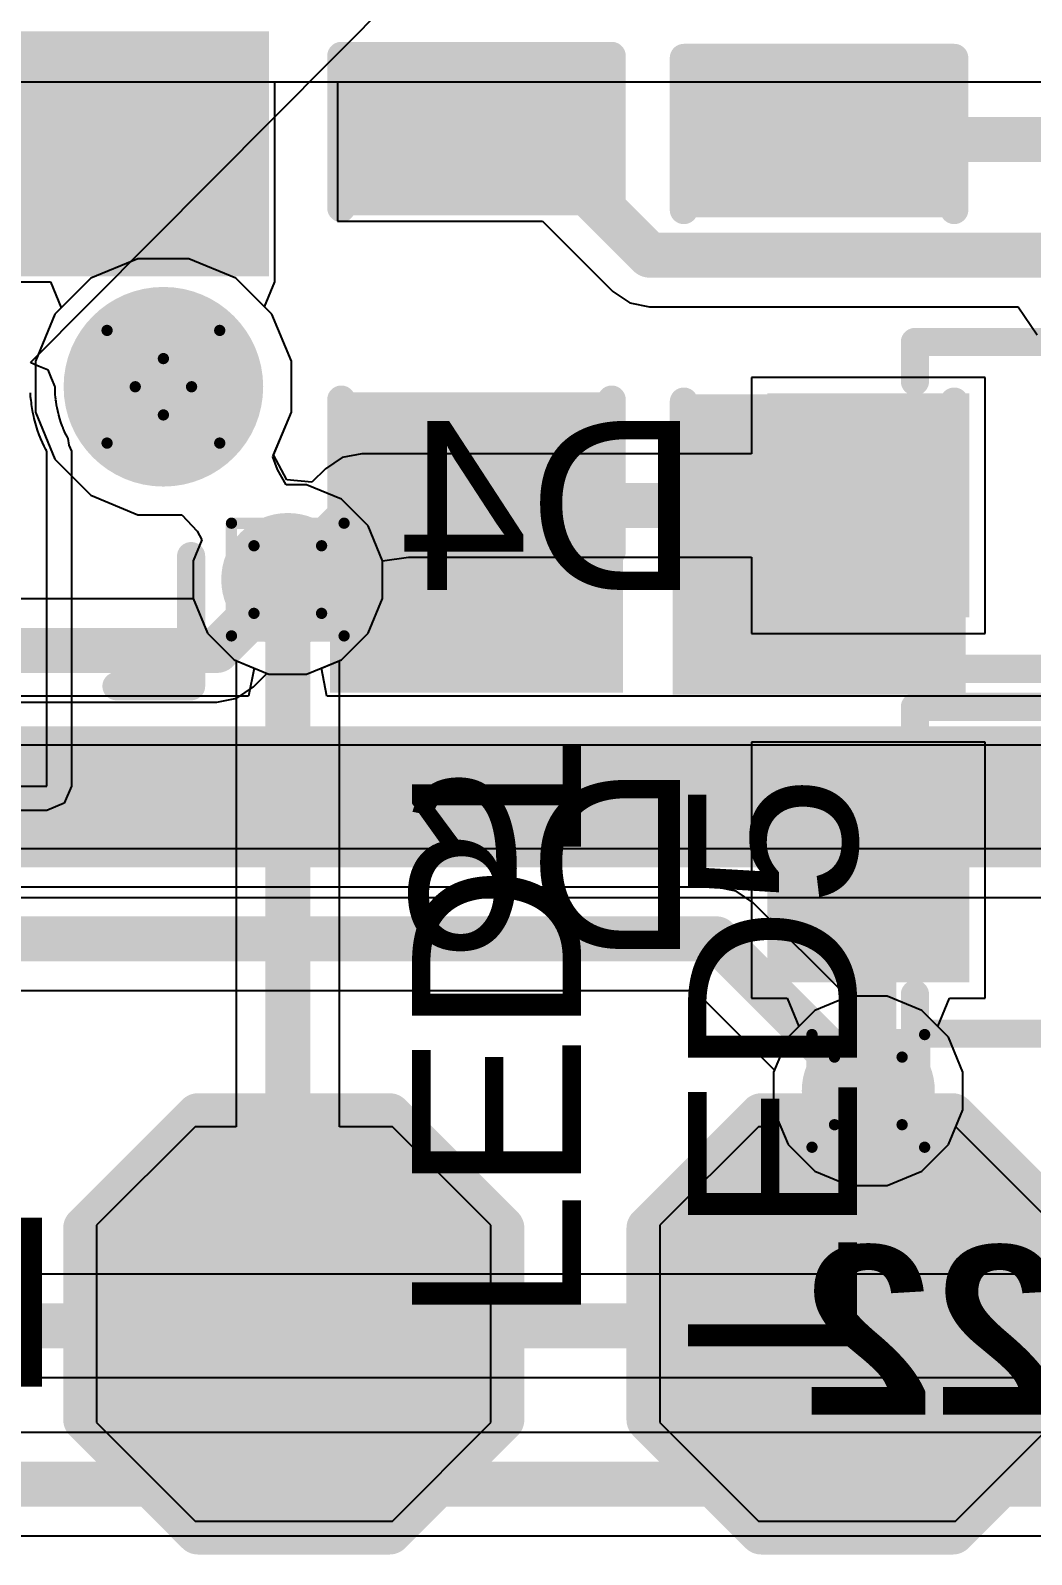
# Model space of a CAD drawing. Header units: inches. Extents: x -22 to 5433, y -13 to 5447.
# Drawn here: x 46.47 to 50.99, y 27.49 to 34.36 of the extents above; entities that cross this region are included whole.
import ezdxf

# ---------------------------------------------------------------- set-up
doc = ezdxf.new("R2010")
doc.units = ezdxf.units.IN
for name, color, linetype in [('Bottom Layer', 5, 'Continuous'), ('Bottom Overlay', 54, 'Continuous'), ('Bottom Paste', 16, 'Continuous'), ('Bottom Solder', 6, 'Continuous'), ('Drill Drawing', 1, 'Continuous'), ('Ground', 16, 'Continuous'), ('Pad Holes', 156, 'Continuous'), ('Power', 76, 'Continuous'), ('Top Layer', 1, 'Continuous'), ('Top Overlay', 2, 'Continuous'), ('Top Paste', 8, 'Continuous'), ('Top Solder', 216, 'Continuous'), ('Via Holes', 16, 'Continuous')]:
    doc.layers.add(name, color=color, linetype=linetype)
doc.styles.add('Arial', font='', dxfattribs={"height": 0.2})
doc.styles.add('Arial_Bold', font='', dxfattribs={"height": 0.2})
doc.styles.get('Arial').set_extended_font_data('Arial')
doc.styles.get('Arial_Bold').set_extended_font_data('Arial', bold=True)

msp = doc.modelspace()

# ---------------------------------------------------------------- hatches: boundary and pattern name
at = {"layer": 'Bottom Layer'}
for points in [[(46.1489, 34.2573), (47.4489, 34.2573), (47.4489, 33.3573), (46.1489, 33.3573)], [(49.8528, 32.6724), (50.6528, 32.6724), (50.6528, 31.7724), (49.8528, 31.7724)], [(49.8528, 31.0274), (50.6528, 31.0274), (50.6528, 30.1274), (49.8528, 30.1274)], [(48.0429, 29.2945), (47.2809, 29.2945), (46.8999, 28.9135), (46.8999, 28.1515), (47.2809, 27.7705), (48.0429, 27.7705), (48.4239, 28.1515), (48.4239, 28.9135)], [(49.44, 28.9135), (49.44, 28.1515), (49.821, 27.7705), (50.583, 27.7705), (50.964, 28.1515), (50.964, 28.9135), (50.583, 29.2945), (49.821, 29.2945)]]:
    msp.add_hatch(color=5, dxfattribs=at).paths.add_polyline_path(points)
h = msp.add_hatch(color=5, dxfattribs=at)
edge = h.paths.add_edge_path()
edge.add_arc((47.6348, 31.8881), 0.3, 0, 360)
h = msp.add_hatch(color=5, dxfattribs=at)
edge = h.paths.add_edge_path()
edge.add_arc((50.2528, 29.5828), 0.3, 0, 360)
at = {"layer": 'Bottom Paste'}
for points in [[(46.1489, 34.2573), (47.4489, 34.2573), (47.4489, 33.3573), (46.1489, 33.3573)], [(49.8528, 32.6724), (50.6528, 32.6724), (50.6528, 31.7724), (49.8528, 31.7724)], [(49.8528, 31.0274), (50.6528, 31.0274), (50.6528, 30.1274), (49.8528, 30.1274)], [(48.0429, 29.2945), (47.2809, 29.2945), (46.8999, 28.9135), (46.8999, 28.1515), (47.2809, 27.7705), (48.0429, 27.7705), (48.4239, 28.1515), (48.4239, 28.9135)], [(49.44, 28.9135), (49.44, 28.1515), (49.821, 27.7705), (50.583, 27.7705), (50.964, 28.1515), (50.964, 28.9135), (50.583, 29.2945), (49.821, 29.2945)]]:
    msp.add_hatch(color=16, dxfattribs=at).paths.add_polyline_path(points)
at = {"layer": 'Bottom Solder'}
for points in [[(46.0473, 34.3589), (47.5505, 34.3589), (47.5505, 33.2557), (46.0473, 33.2557)], [(49.7978, 32.7274), (50.7078, 32.7274), (50.7078, 31.7174), (49.7978, 31.7174)], [(49.7978, 31.0824), (50.7078, 31.0824), (50.7078, 30.0724), (49.7978, 30.0724)], [(48.0937, 29.3961), (47.2301, 29.3961), (46.7983, 28.9643), (46.7983, 28.1007), (47.2301, 27.6689), (48.0937, 27.6689), (48.5255, 28.1007), (48.5255, 28.9643)], [(49.3384, 28.9643), (49.3384, 28.1007), (49.7702, 27.6689), (50.6338, 27.6689), (51.0656, 28.1007), (51.0656, 28.9643), (50.6338, 29.3961), (49.7702, 29.3961)]]:
    msp.add_hatch(color=6, dxfattribs=at).paths.add_polyline_path(points)
h = msp.add_hatch(color=6, dxfattribs=at)
edge = h.paths.add_edge_path()
edge.add_arc((47.0739, 32.7573), 0.1016, 0, 360)
at = {"layer": 'Ground'}
h = msp.add_hatch(color=16, dxfattribs=at)
edge = h.paths.add_edge_path()
edge.add_arc((47.6348, 31.8881), 0.3, 0, 360)
h = msp.add_hatch(color=16, dxfattribs=at)
edge = h.paths.add_edge_path()
edge.add_arc((50.2528, 29.5828), 0.3, 0, 360)
at = {"layer": 'Pad Holes'}
h = msp.add_hatch(color=7, dxfattribs=at)
edge = h.paths.add_edge_path()
edge.add_arc((47.0739, 32.7573), 0.45, 0, 360)
at = {"layer": 'Power'}
h = msp.add_hatch(color=76, dxfattribs=at)
edge = h.paths.add_edge_path()
edge.add_arc((47.6348, 31.8881), 0.3, 0, 360)
h = msp.add_hatch(color=76, dxfattribs=at)
edge = h.paths.add_edge_path()
edge.add_arc((50.2528, 29.5828), 0.3, 0, 360)
at = {"layer": 'Top Layer'}
for points in [[(48.9858, 34.1311), (48.9858, 33.6311), (47.9858, 33.6311), (47.9858, 34.1311)], [(50.5306, 34.1222), (50.5306, 33.6222), (49.5306, 33.6222), (49.5306, 34.1222)], [(48.9858, 32.6311), (48.9858, 32.1311), (47.9858, 32.1311), (47.9858, 32.6311)], [(50.5306, 32.6222), (50.5306, 32.1222), (49.5306, 32.1222), (49.5306, 32.6222)]]:
    msp.add_hatch(color=1, dxfattribs=at).paths.add_polyline_path(points)
h = msp.add_hatch(color=1, dxfattribs=at)
edge = h.paths.add_edge_path()
edge.add_arc((47.6348, 31.8881), 0.3, 0, 360)
h = msp.add_hatch(color=1, dxfattribs=at)
edge = h.paths.add_edge_path()
edge.add_arc((50.2528, 29.5828), 0.3, 0, 360)
at = {"layer": 'Top Overlay'}
for points in [[(47.8256, 32.0135), (47.8256, 31.3785), (49.1464, 31.3785), (49.1464, 32.0135)], [(49.3703, 32.0047), (49.3703, 31.3697), (50.6911, 31.3697), (50.6911, 32.0047)]]:
    msp.add_hatch(color=2, dxfattribs=at).paths.add_polyline_path(points)
at = {"layer": 'Top Paste'}
for points in [[(48.9858, 34.1311), (48.9858, 33.6311), (47.9858, 33.6311), (47.9858, 34.1311)], [(50.5306, 34.1222), (50.5306, 33.6222), (49.5306, 33.6222), (49.5306, 34.1222)], [(48.9858, 32.6311), (48.9858, 32.1311), (47.9858, 32.1311), (47.9858, 32.6311)], [(50.5306, 32.6222), (50.5306, 32.1222), (49.5306, 32.1222), (49.5306, 32.6222)]]:
    msp.add_hatch(color=8, dxfattribs=at).paths.add_polyline_path(points)
at = {"layer": 'Top Solder'}
for points in [[(49.0874, 34.2327), (49.0874, 33.5295), (47.8842, 33.5295), (47.8842, 34.2327)], [(50.6322, 34.2238), (50.6322, 33.5206), (49.429, 33.5206), (49.429, 34.2238)], [(49.0874, 32.7327), (49.0874, 32.0295), (47.8842, 32.0295), (47.8842, 32.7327)], [(50.6322, 32.7238), (50.6322, 32.0206), (49.429, 32.0206), (49.429, 32.7238)]]:
    msp.add_hatch(color=216, dxfattribs=at).paths.add_polyline_path(points)
h = msp.add_hatch(color=216, dxfattribs=at)
edge = h.paths.add_edge_path()
edge.add_arc((47.0739, 32.7573), 0.1016, 0, 360)
at = {"layer": 'Via Holes'}
h = msp.add_hatch(color=7, dxfattribs=at)
edge = h.paths.add_edge_path()
edge.add_arc((47.6348, 31.8881), 0.15, 0, 360)
h = msp.add_hatch(color=7, dxfattribs=at)
edge = h.paths.add_edge_path()
edge.add_arc((50.2528, 29.5828), 0.15, 0, 360)

# ---------------------------------------------------------------- linework, layer by layer
at = {"layer": 'Bottom Layer'}
for p, q in [((47.5759, 33.2303), (47.5759, 34.1324)), ((47.5759, 34.1324), (66.9544, 34.1324)), ((46.0863, 33.2303), (46.5649, 33.2303)), ((46.5649, 33.2303), (46.6135, 33.113)), ((47.5293, 33.1179), (47.5759, 33.2303)), ((47.5759, 33.2303), (47.5759, 33.2303)), ((47.563, 33.0842), (47.5293, 33.1179)), ((46.5847, 33.0842), (46.4969, 32.8721)), ((46.6135, 33.113), (46.5847, 33.0842)), ((47.6509, 32.8721), (47.563, 33.0842)), ((46.4969, 32.8721), (46.4969, 32.6426)), ((47.6509, 32.6426), (47.6509, 32.8721)), ((50.7798, 32.7994), (49.7258, 32.7994)), ((49.7258, 32.7994), (49.7258, 32.4555)), ((50.7798, 31.6454), (50.7798, 32.7994)), ((46.4753, 32.7126), (46.4741, 32.7304)), ((46.4774, 32.6947), (46.4753, 32.7126)), ((46.4788, 32.6859), (46.4774, 32.6947)), ((46.4796, 32.6769), (46.4788, 32.6859)), ((46.4788, 32.6859), (46.4788, 32.6859)), ((46.4819, 32.6589), (46.4796, 32.6769)), ((46.4851, 32.6411), (46.4819, 32.6589)), ((46.4892, 32.6235), (46.4851, 32.6411)), ((46.4969, 32.6426), (46.5847, 32.4305)), ((47.571, 32.4499), (47.6509, 32.6426)), ((46.4915, 32.6147), (46.4892, 32.6235)), ((46.4939, 32.6039), (46.4915, 32.6147)), ((46.4996, 32.5824), (46.4939, 32.6039)), ((46.5063, 32.5612), (46.4996, 32.5824)), ((46.514, 32.5403), (46.5063, 32.5612)), ((46.5182, 32.53), (46.514, 32.5403)), ((46.5213, 32.5218), (46.5182, 32.53)), ((46.5282, 32.5056), (46.5213, 32.5218)), ((46.5359, 32.4898), (46.5282, 32.5056)), ((46.5443, 32.4744), (46.5359, 32.4898)), ((46.5489, 32.4669), (46.5443, 32.4744)), ((46.5489, 32.4573), (46.5489, 32.4669)), ((46.5489, 30.9573), (46.5489, 32.4573)), ((46.5847, 32.4305), (46.747, 32.2682)), ((47.63, 32.3384), (47.571, 32.4499)), ((47.8799, 32.4378), (47.8043, 32.3872)), ((47.9691, 32.4555), (47.8799, 32.4378)), ((49.7258, 32.4555), (47.9691, 32.4555)), ((47.8043, 32.3872), (47.744, 32.3269)), ((47.744, 32.3269), (47.63, 32.3384)), ((46.747, 32.2682), (46.9591, 32.1803)), ((46.9591, 32.1803), (47.1572, 32.1803)), ((47.1572, 32.1803), (47.2262, 32.1068)), ((47.2262, 32.1068), (47.2466, 32.0669)), ((47.2466, 32.0669), (47.2078, 31.973)), ((47.2078, 31.973), (47.2078, 31.8032)), ((48.0618, 31.973), (48.1791, 31.9893)), ((48.0618, 31.8032), (48.0618, 31.973)), ((48.1791, 31.9893), (49.7258, 31.9893)), ((49.7258, 31.9893), (49.7258, 31.6454)), ((47.2078, 31.8032), (47.2728, 31.6462)), ((47.9967, 31.6462), (48.0618, 31.8032)), ((47.2728, 31.6462), (47.3929, 31.5261)), ((47.8766, 31.5261), (47.9967, 31.6462)), ((49.7258, 31.6454), (50.7798, 31.6454)), ((47.3929, 31.5261), (47.4017, 31.5225)), ((47.4017, 31.5225), (47.4017, 29.4215)), ((47.8678, 31.5225), (47.8766, 31.5261)), ((47.8678, 29.4215), (47.8678, 31.5225)), ((50.7798, 31.1544), (49.7258, 31.1544)), ((49.7258, 31.1544), (49.7258, 30.0004)), ((50.7798, 30.0004), (50.7798, 31.1544)), ((45.7989, 30.9573), (46.5489, 30.9573)), ((49.7258, 30.0004), (49.8869, 30.0004)), ((49.8869, 30.0004), (49.9395, 29.8734)), ((50.5662, 29.8734), (50.6188, 30.0004)), ((50.6188, 30.0004), (50.7798, 30.0004)), ((49.8908, 29.8247), (49.8258, 29.6678)), ((49.9395, 29.8734), (49.8908, 29.8247)), ((50.6148, 29.8247), (50.5662, 29.8734)), ((50.6798, 29.6678), (50.6148, 29.8247)), ((49.8258, 29.6678), (49.8258, 29.4979)), ((50.6798, 29.4979), (50.6798, 29.6678)), ((49.8258, 29.4979), (49.7748, 29.4215)), ((50.6477, 29.4203), (50.6798, 29.4979)), ((47.2174, 29.4215), (46.7729, 28.977)), ((47.4017, 29.4215), (47.2174, 29.4215)), ((48.1064, 29.4215), (47.8678, 29.4215)), ((48.5509, 28.977), (48.1064, 29.4215)), ((49.7575, 29.4215), (49.313, 28.977)), ((49.7748, 29.4215), (49.7575, 29.4215)), ((51.091, 28.977), (50.6477, 29.4203)), ((46.7729, 28.977), (46.7729, 28.088)), ((48.5509, 28.088), (48.5509, 28.977)), ((49.313, 28.977), (49.313, 28.088)), ((46.7729, 28.088), (47.2174, 27.6435)), ((48.1064, 27.6435), (48.5509, 28.088)), ((49.313, 28.088), (49.7575, 27.6435)), ((50.6465, 27.6435), (51.091, 28.088)), ((47.2174, 27.6435), (48.1064, 27.6435)), ((49.7575, 27.6435), (50.6465, 27.6435))]:
    msp.add_line(p, q, dxfattribs=at)
for points in [[(47.6348, 31.8881, 0.2032, 0.2032, 0), (47.9691, 32.2224, 0.2032, 0.2032, 0)], [(47.9691, 32.2224, 0.2032, 0.2032, 0), (50.2528, 32.2224, 0.2032, 0.2032, 0)], [(47.6348, 28.5596, 0.2032, 0.2032, 0), (47.6348, 31.8881, 0.2032, 0.2032, 0)], [(50.2528, 29.5828, 0.254, 0.254, 0), (50.2528, 30.5774, 0.254, 0.254, 0)], [(50.2528, 28.5325, 0.254, 0.254, 0), (50.2528, 29.5828, 0.254, 0.254, 0)], [(47.6348, 28.5596, 0.2032, 0.2032, 0), (47.6619, 28.5325, 0.2032, 0.2032, 0)]]:
    msp.add_lwpolyline(points, format="xyseb", dxfattribs=at)
for points in [[(47.9183, 32.2224, 0.1016, 0.1016, 1), (48.0199, 32.2224, 0.1016, 0.1016, 1)], [(47.9183, 32.2224, 0.1016, 0.1016, 1), (48.0199, 32.2224, 0.1016, 0.1016, 1)], [(50.202, 32.2224, 0.1016, 0.1016, 1), (50.3036, 32.2224, 0.1016, 0.1016, 1)], [(47.584, 31.8881, 0.1016, 0.1016, 1), (47.6856, 31.8881, 0.1016, 0.1016, 1)], [(47.584, 31.8881, 0.1016, 0.1016, 1), (47.6856, 31.8881, 0.1016, 0.1016, 1)], [(50.1893, 30.5774, 0.127, 0.127, 1), (50.3163, 30.5774, 0.127, 0.127, 1)], [(50.1893, 29.5828, 0.127, 0.127, 1), (50.3163, 29.5828, 0.127, 0.127, 1)], [(50.1893, 29.5828, 0.127, 0.127, 1), (50.3163, 29.5828, 0.127, 0.127, 1)], [(47.584, 28.5596, 0.1016, 0.1016, 1), (47.6856, 28.5596, 0.1016, 0.1016, 1)], [(47.584, 28.5596, 0.1016, 0.1016, 1), (47.6856, 28.5596, 0.1016, 0.1016, 1)], [(50.1893, 28.5325, 0.127, 0.127, 1), (50.3163, 28.5325, 0.127, 0.127, 1)], [(47.6111, 28.5325, 0.1016, 0.1016, 1), (47.7127, 28.5325, 0.1016, 0.1016, 1)]]:
    msp.add_lwpolyline(points, format="xyseb", close=True, dxfattribs=at)
at = {"layer": 'Bottom Overlay'}
for points in [[(50.463, 32.959, 0.127, 0.127, 0), (52.3172, 32.959, 0.127, 0.127, 0)], [(50.463, 32.7812, 0.127, 0.127, 0), (50.463, 32.959, 0.127, 0.127, 0)], [(47.1989, 31.4073, 0.127, 0.127, 0), (47.1989, 31.9938, 0.127, 0.127, 0)], [(50.463, 31.4858, 0.127, 0.127, 0), (50.463, 31.6636, 0.127, 0.127, 0)], [(50.463, 31.4858, 0.127, 0.127, 0), (52.3172, 31.4858, 0.127, 0.127, 0)], [(46.8624, 31.4073, 0.127, 0.127, 0), (47.1989, 31.4073, 0.127, 0.127, 0)], [(50.463, 31.314, 0.127, 0.127, 0), (52.3172, 31.314, 0.127, 0.127, 0)], [(50.463, 31.1362, 0.127, 0.127, 0), (50.463, 31.314, 0.127, 0.127, 0)], [(50.463, 29.8408, 0.127, 0.127, 0), (50.463, 30.0186, 0.127, 0.127, 0)], [(50.463, 29.8408, 0.127, 0.127, 0), (52.3172, 29.8408, 0.127, 0.127, 0)], [(46.7221, 28.9643, 0.2, 0.2, 0), (47.2301, 29.4723, 0.2, 0.2, 0)], [(47.2301, 29.4723, 0.2, 0.2, 0), (48.0937, 29.4723, 0.2, 0.2, 0)], [(48.0937, 29.4723, 0.2, 0.2, 0), (48.6017, 28.9643, 0.2, 0.2, 0)], [(49.2622, 28.9643, 0.2, 0.2, 0), (49.7702, 29.4723, 0.2, 0.2, 0)], [(49.7702, 29.4723, 0.2, 0.2, 0), (50.6338, 29.4723, 0.2, 0.2, 0)], [(50.6338, 29.4723, 0.2, 0.2, 0), (51.1418, 28.9643, 0.2, 0.2, 0)], [(46.7221, 28.1007, 0.2, 0.2, 0), (46.7221, 28.9643, 0.2, 0.2, 0)], [(48.6017, 28.1007, 0.2, 0.2, 0), (48.6017, 28.9643, 0.2, 0.2, 0)], [(49.2622, 28.1007, 0.2, 0.2, 0), (49.2622, 28.9643, 0.2, 0.2, 0)], [(46.7221, 28.1007, 0.2, 0.2, 0), (47.2301, 27.5927, 0.2, 0.2, 0)], [(48.0937, 27.5927, 0.2, 0.2, 0), (48.6017, 28.1007, 0.2, 0.2, 0)], [(49.2622, 28.1007, 0.2, 0.2, 0), (49.7702, 27.5927, 0.2, 0.2, 0)], [(50.6338, 27.5927, 0.2, 0.2, 0), (51.1418, 28.1007, 0.2, 0.2, 0)], [(47.2301, 27.5927, 0.2, 0.2, 0), (48.0937, 27.5927, 0.2, 0.2, 0)], [(49.7702, 27.5927, 0.2, 0.2, 0), (50.6338, 27.5927, 0.2, 0.2, 0)]]:
    msp.add_lwpolyline(points, format="xyseb", dxfattribs=at)
for points in [[(50.4313, 32.959, 0.0635, 0.0635, 1), (50.4948, 32.959, 0.0635, 0.0635, 1)], [(50.4313, 32.959, 0.0635, 0.0635, 1), (50.4948, 32.959, 0.0635, 0.0635, 1)], [(50.4313, 32.7812, 0.0635, 0.0635, 1), (50.4948, 32.7812, 0.0635, 0.0635, 1)], [(47.1671, 31.9938, 0.0635, 0.0635, 1), (47.2306, 31.9938, 0.0635, 0.0635, 1)], [(50.4313, 31.6636, 0.0635, 0.0635, 1), (50.4948, 31.6636, 0.0635, 0.0635, 1)], [(50.4313, 31.4858, 0.0635, 0.0635, 1), (50.4948, 31.4858, 0.0635, 0.0635, 1)], [(50.4313, 31.4858, 0.0635, 0.0635, 1), (50.4948, 31.4858, 0.0635, 0.0635, 1)], [(46.8306, 31.4073, 0.0635, 0.0635, 1), (46.8941, 31.4073, 0.0635, 0.0635, 1)], [(47.1671, 31.4073, 0.0635, 0.0635, 1), (47.2306, 31.4073, 0.0635, 0.0635, 1)], [(47.1671, 31.4073, 0.0635, 0.0635, 1), (47.2306, 31.4073, 0.0635, 0.0635, 1)], [(50.4313, 31.314, 0.0635, 0.0635, 1), (50.4948, 31.314, 0.0635, 0.0635, 1)], [(50.4313, 31.314, 0.0635, 0.0635, 1), (50.4948, 31.314, 0.0635, 0.0635, 1)], [(50.4313, 31.1362, 0.0635, 0.0635, 1), (50.4948, 31.1362, 0.0635, 0.0635, 1)], [(50.4313, 30.0186, 0.0635, 0.0635, 1), (50.4948, 30.0186, 0.0635, 0.0635, 1)], [(50.4313, 29.8408, 0.0635, 0.0635, 1), (50.4948, 29.8408, 0.0635, 0.0635, 1)], [(50.4313, 29.8408, 0.0635, 0.0635, 1), (50.4948, 29.8408, 0.0635, 0.0635, 1)], [(47.1801, 29.4723, 0.1, 0.1, 1), (47.2801, 29.4723, 0.1, 0.1, 1)], [(47.1801, 29.4723, 0.1, 0.1, 1), (47.2801, 29.4723, 0.1, 0.1, 1)], [(48.0437, 29.4723, 0.1, 0.1, 1), (48.1437, 29.4723, 0.1, 0.1, 1)], [(48.0437, 29.4723, 0.1, 0.1, 1), (48.1437, 29.4723, 0.1, 0.1, 1)], [(49.7202, 29.4723, 0.1, 0.1, 1), (49.8202, 29.4723, 0.1, 0.1, 1)], [(49.7202, 29.4723, 0.1, 0.1, 1), (49.8202, 29.4723, 0.1, 0.1, 1)], [(50.5838, 29.4723, 0.1, 0.1, 1), (50.6838, 29.4723, 0.1, 0.1, 1)], [(50.5838, 29.4723, 0.1, 0.1, 1), (50.6838, 29.4723, 0.1, 0.1, 1)], [(46.6721, 28.9643, 0.1, 0.1, 1), (46.7721, 28.9643, 0.1, 0.1, 1)], [(46.6721, 28.9643, 0.1, 0.1, 1), (46.7721, 28.9643, 0.1, 0.1, 1)], [(48.5517, 28.9643, 0.1, 0.1, 1), (48.6517, 28.9643, 0.1, 0.1, 1)], [(48.5517, 28.9643, 0.1, 0.1, 1), (48.6517, 28.9643, 0.1, 0.1, 1)], [(49.2122, 28.9643, 0.1, 0.1, 1), (49.3122, 28.9643, 0.1, 0.1, 1)], [(49.2122, 28.9643, 0.1, 0.1, 1), (49.3122, 28.9643, 0.1, 0.1, 1)], [(46.6721, 28.1007, 0.1, 0.1, 1), (46.7721, 28.1007, 0.1, 0.1, 1)], [(46.6721, 28.1007, 0.1, 0.1, 1), (46.7721, 28.1007, 0.1, 0.1, 1)], [(48.5517, 28.1007, 0.1, 0.1, 1), (48.6517, 28.1007, 0.1, 0.1, 1)], [(48.5517, 28.1007, 0.1, 0.1, 1), (48.6517, 28.1007, 0.1, 0.1, 1)], [(49.2122, 28.1007, 0.1, 0.1, 1), (49.3122, 28.1007, 0.1, 0.1, 1)], [(49.2122, 28.1007, 0.1, 0.1, 1), (49.3122, 28.1007, 0.1, 0.1, 1)], [(47.1801, 27.5927, 0.1, 0.1, 1), (47.2801, 27.5927, 0.1, 0.1, 1)], [(47.1801, 27.5927, 0.1, 0.1, 1), (47.2801, 27.5927, 0.1, 0.1, 1)], [(48.0437, 27.5927, 0.1, 0.1, 1), (48.1437, 27.5927, 0.1, 0.1, 1)], [(48.0437, 27.5927, 0.1, 0.1, 1), (48.1437, 27.5927, 0.1, 0.1, 1)], [(49.7202, 27.5927, 0.1, 0.1, 1), (49.8202, 27.5927, 0.1, 0.1, 1)], [(49.7202, 27.5927, 0.1, 0.1, 1), (49.8202, 27.5927, 0.1, 0.1, 1)], [(50.5838, 27.5927, 0.1, 0.1, 1), (50.6838, 27.5927, 0.1, 0.1, 1)], [(50.5838, 27.5927, 0.1, 0.1, 1), (50.6838, 27.5927, 0.1, 0.1, 1)]]:
    msp.add_lwpolyline(points, format="xyseb", close=True, dxfattribs=at)
at = {"layer": 'Bottom Solder'}
for p, q in [((46.4748, 32.8669), (5432.8521, 5447.4931)), ((46.4739, 32.8673), (46.4748, 32.8669)), ((46.4748, 32.8669), (46.4758, 32.8673)), ((46.4758, 32.8673), (46.5137, 32.8508)), ((46.5137, 32.8508), (46.5516, 32.8351)), ((46.5516, 32.8351), (46.552, 32.8341)), ((46.552, 32.8341), (46.553, 32.8337)), ((46.553, 32.8337), (46.5681, 32.7953)), ((46.5681, 32.7953), (46.5838, 32.7573)), ((46.5838, 32.7573), (46.5834, 32.7564)), ((46.5834, 32.7564), (46.5838, 32.7554)), ((46.5838, 32.7554), (46.5837, 32.7485)), ((46.5837, 32.7485), (46.584, 32.7353)), ((46.584, 32.7353), (46.5848, 32.7228)), ((46.5848, 32.7228), (46.5864, 32.7097)), ((46.5864, 32.7097), (46.5874, 32.7029)), ((46.5874, 32.7029), (46.5865, 32.6992)), ((46.5865, 32.6992), (46.5883, 32.6958)), ((46.5883, 32.6958), (46.5889, 32.6888)), ((46.5889, 32.6888), (46.5906, 32.6756)), ((46.5906, 32.6756), (46.5929, 32.6632)), ((46.5929, 32.6632), (46.5959, 32.6502)), ((46.5959, 32.6502), (46.5977, 32.6434)), ((46.5977, 32.6434), (46.5974, 32.6408)), ((46.5974, 32.6408), (46.5989, 32.6386)), ((46.5989, 32.6386), (46.6009, 32.6297)), ((46.6009, 32.6297), (46.6053, 32.6128)), ((46.6053, 32.6128), (46.6103, 32.5969)), ((46.6103, 32.5969), (46.6164, 32.5804)), ((46.6164, 32.5804), (46.6199, 32.5721)), ((46.6199, 32.5721), (46.6199, 32.5702)), ((46.6199, 32.5702), (46.6211, 32.5688)), ((46.6211, 32.5688), (46.6235, 32.5627)), ((46.6235, 32.5627), (46.6284, 32.5511)), ((46.6284, 32.5511), (46.6336, 32.5403)), ((46.6336, 32.5403), (46.6396, 32.5294)), ((46.6396, 32.5294), (46.6431, 32.5236)), ((46.6431, 32.5236), (46.6475, 32.4942)), ((46.6475, 32.4942), (46.6589, 32.4668)), ((46.6589, 32.4668), (46.6588, 32.4572)), ((46.6588, 32.4572), (46.6588, 30.9573)), ((46.6588, 30.9573), (46.6266, 30.8796)), ((46.6266, 30.8796), (46.5489, 30.8474)), ((46.5489, 30.8474), (45.7989, 30.8474))]:
    msp.add_line(p, q, dxfattribs=at)
at = {"layer": 'Drill Drawing'}
for points in [[(46.8199, 33.0113, 0.0508, 0.0508, 0), (47.0739, 32.8843, 0.0508, 0.0508, 0)], [(46.8199, 33.0113, 0.0508, 0.0508, 0), (46.9469, 32.7573, 0.0508, 0.0508, 0)], [(47.0739, 32.8843, 0.0508, 0.0508, 0), (47.3279, 33.0113, 0.0508, 0.0508, 0)], [(47.2009, 32.7573, 0.0508, 0.0508, 0), (47.3279, 33.0113, 0.0508, 0.0508, 0)], [(46.8199, 32.5033, 0.0508, 0.0508, 0), (46.9469, 32.7573, 0.0508, 0.0508, 0)], [(47.2009, 32.7573, 0.0508, 0.0508, 0), (47.3279, 32.5033, 0.0508, 0.0508, 0)], [(46.8199, 32.5033, 0.0508, 0.0508, 0), (47.0739, 32.6303, 0.0508, 0.0508, 0)], [(47.0739, 32.6303, 0.0508, 0.0508, 0), (47.3279, 32.5033, 0.0508, 0.0508, 0)], [(47.3808, 32.1421, 0.0508, 0.0508, 0), (47.8888, 32.1421, 0.0508, 0.0508, 0)], [(47.3808, 31.6341, 0.0508, 0.0508, 0), (47.3808, 32.1421, 0.0508, 0.0508, 0)], [(47.8888, 31.6341, 0.0508, 0.0508, 0), (47.8888, 32.1421, 0.0508, 0.0508, 0)], [(47.4824, 32.0405, 0.0508, 0.0508, 0), (47.7872, 32.0405, 0.0508, 0.0508, 0)], [(47.4824, 31.7357, 0.0508, 0.0508, 0), (47.4824, 32.0405, 0.0508, 0.0508, 0)], [(47.7872, 31.7357, 0.0508, 0.0508, 0), (47.7872, 32.0405, 0.0508, 0.0508, 0)], [(47.4824, 31.7357, 0.0508, 0.0508, 0), (47.7872, 31.7357, 0.0508, 0.0508, 0)], [(47.3808, 31.6341, 0.0508, 0.0508, 0), (47.8888, 31.6341, 0.0508, 0.0508, 0)], [(49.9988, 29.8368, 0.0508, 0.0508, 0), (50.5068, 29.8368, 0.0508, 0.0508, 0)], [(49.9988, 29.3288, 0.0508, 0.0508, 0), (49.9988, 29.8368, 0.0508, 0.0508, 0)], [(50.5068, 29.3288, 0.0508, 0.0508, 0), (50.5068, 29.8368, 0.0508, 0.0508, 0)], [(50.1004, 29.7352, 0.0508, 0.0508, 0), (50.4052, 29.7352, 0.0508, 0.0508, 0)], [(50.1004, 29.4304, 0.0508, 0.0508, 0), (50.1004, 29.7352, 0.0508, 0.0508, 0)], [(50.4052, 29.4304, 0.0508, 0.0508, 0), (50.4052, 29.7352, 0.0508, 0.0508, 0)], [(50.1004, 29.4304, 0.0508, 0.0508, 0), (50.4052, 29.4304, 0.0508, 0.0508, 0)], [(49.9988, 29.3288, 0.0508, 0.0508, 0), (50.5068, 29.3288, 0.0508, 0.0508, 0)]]:
    msp.add_lwpolyline(points, format="xyseb", dxfattribs=at)
for points in [[(46.8072, 33.0113, 0.0254, 0.0254, 1), (46.8326, 33.0113, 0.0254, 0.0254, 1)], [(46.8072, 33.0113, 0.0254, 0.0254, 1), (46.8326, 33.0113, 0.0254, 0.0254, 1)], [(47.3152, 33.0113, 0.0254, 0.0254, 1), (47.3406, 33.0113, 0.0254, 0.0254, 1)], [(47.3152, 33.0113, 0.0254, 0.0254, 1), (47.3406, 33.0113, 0.0254, 0.0254, 1)], [(47.0612, 32.8843, 0.0254, 0.0254, 1), (47.0866, 32.8843, 0.0254, 0.0254, 1)], [(47.0612, 32.8843, 0.0254, 0.0254, 1), (47.0866, 32.8843, 0.0254, 0.0254, 1)], [(46.9342, 32.7573, 0.0254, 0.0254, 1), (46.9596, 32.7573, 0.0254, 0.0254, 1)], [(46.9342, 32.7573, 0.0254, 0.0254, 1), (46.9596, 32.7573, 0.0254, 0.0254, 1)], [(47.1882, 32.7573, 0.0254, 0.0254, 1), (47.2136, 32.7573, 0.0254, 0.0254, 1)], [(47.1882, 32.7573, 0.0254, 0.0254, 1), (47.2136, 32.7573, 0.0254, 0.0254, 1)], [(47.0612, 32.6303, 0.0254, 0.0254, 1), (47.0866, 32.6303, 0.0254, 0.0254, 1)], [(47.0612, 32.6303, 0.0254, 0.0254, 1), (47.0866, 32.6303, 0.0254, 0.0254, 1)], [(46.8072, 32.5033, 0.0254, 0.0254, 1), (46.8326, 32.5033, 0.0254, 0.0254, 1)], [(46.8072, 32.5033, 0.0254, 0.0254, 1), (46.8326, 32.5033, 0.0254, 0.0254, 1)], [(47.3152, 32.5033, 0.0254, 0.0254, 1), (47.3406, 32.5033, 0.0254, 0.0254, 1)], [(47.3152, 32.5033, 0.0254, 0.0254, 1), (47.3406, 32.5033, 0.0254, 0.0254, 1)], [(47.3681, 32.1421, 0.0254, 0.0254, 1), (47.3935, 32.1421, 0.0254, 0.0254, 1)], [(47.3681, 32.1421, 0.0254, 0.0254, 1), (47.3935, 32.1421, 0.0254, 0.0254, 1)], [(47.8761, 32.1421, 0.0254, 0.0254, 1), (47.9015, 32.1421, 0.0254, 0.0254, 1)], [(47.8761, 32.1421, 0.0254, 0.0254, 1), (47.9015, 32.1421, 0.0254, 0.0254, 1)], [(47.4697, 32.0405, 0.0254, 0.0254, 1), (47.4951, 32.0405, 0.0254, 0.0254, 1)], [(47.4697, 32.0405, 0.0254, 0.0254, 1), (47.4951, 32.0405, 0.0254, 0.0254, 1)], [(47.7745, 32.0405, 0.0254, 0.0254, 1), (47.7999, 32.0405, 0.0254, 0.0254, 1)], [(47.7745, 32.0405, 0.0254, 0.0254, 1), (47.7999, 32.0405, 0.0254, 0.0254, 1)], [(47.4697, 31.7357, 0.0254, 0.0254, 1), (47.4951, 31.7357, 0.0254, 0.0254, 1)], [(47.4697, 31.7357, 0.0254, 0.0254, 1), (47.4951, 31.7357, 0.0254, 0.0254, 1)], [(47.7745, 31.7357, 0.0254, 0.0254, 1), (47.7999, 31.7357, 0.0254, 0.0254, 1)], [(47.7745, 31.7357, 0.0254, 0.0254, 1), (47.7999, 31.7357, 0.0254, 0.0254, 1)], [(47.3681, 31.6341, 0.0254, 0.0254, 1), (47.3935, 31.6341, 0.0254, 0.0254, 1)], [(47.3681, 31.6341, 0.0254, 0.0254, 1), (47.3935, 31.6341, 0.0254, 0.0254, 1)], [(47.8761, 31.6341, 0.0254, 0.0254, 1), (47.9015, 31.6341, 0.0254, 0.0254, 1)], [(47.8761, 31.6341, 0.0254, 0.0254, 1), (47.9015, 31.6341, 0.0254, 0.0254, 1)], [(49.9861, 29.8368, 0.0254, 0.0254, 1), (50.0115, 29.8368, 0.0254, 0.0254, 1)], [(49.9861, 29.8368, 0.0254, 0.0254, 1), (50.0115, 29.8368, 0.0254, 0.0254, 1)], [(50.4941, 29.8368, 0.0254, 0.0254, 1), (50.5195, 29.8368, 0.0254, 0.0254, 1)], [(50.4941, 29.8368, 0.0254, 0.0254, 1), (50.5195, 29.8368, 0.0254, 0.0254, 1)], [(50.0877, 29.7352, 0.0254, 0.0254, 1), (50.1131, 29.7352, 0.0254, 0.0254, 1)], [(50.0877, 29.7352, 0.0254, 0.0254, 1), (50.1131, 29.7352, 0.0254, 0.0254, 1)], [(50.3925, 29.7352, 0.0254, 0.0254, 1), (50.4179, 29.7352, 0.0254, 0.0254, 1)], [(50.3925, 29.7352, 0.0254, 0.0254, 1), (50.4179, 29.7352, 0.0254, 0.0254, 1)], [(50.0877, 29.4304, 0.0254, 0.0254, 1), (50.1131, 29.4304, 0.0254, 0.0254, 1)], [(50.0877, 29.4304, 0.0254, 0.0254, 1), (50.1131, 29.4304, 0.0254, 0.0254, 1)], [(50.3925, 29.4304, 0.0254, 0.0254, 1), (50.4179, 29.4304, 0.0254, 0.0254, 1)], [(50.3925, 29.4304, 0.0254, 0.0254, 1), (50.4179, 29.4304, 0.0254, 0.0254, 1)], [(49.9861, 29.3288, 0.0254, 0.0254, 1), (50.0115, 29.3288, 0.0254, 0.0254, 1)], [(49.9861, 29.3288, 0.0254, 0.0254, 1), (50.0115, 29.3288, 0.0254, 0.0254, 1)], [(50.4941, 29.3288, 0.0254, 0.0254, 1), (50.5195, 29.3288, 0.0254, 0.0254, 1)], [(50.4941, 29.3288, 0.0254, 0.0254, 1), (50.5195, 29.3288, 0.0254, 0.0254, 1)]]:
    msp.add_lwpolyline(points, format="xyseb", close=True, dxfattribs=at)
at = {"layer": 'Ground'}
for p, q in [((46.0863, 34.1324), (66.9544, 34.1324)), ((46.9591, 33.3343), (46.747, 33.2465)), ((47.1886, 33.3343), (46.9591, 33.3343)), ((47.4007, 33.2465), (47.1886, 33.3343)), ((46.747, 33.2465), (46.5847, 33.0842)), ((47.563, 33.0842), (47.4007, 33.2465)), ((46.5847, 33.0842), (46.4969, 32.8721)), ((47.6509, 32.8721), (47.563, 33.0842)), ((46.4969, 32.8721), (46.4969, 32.6426)), ((47.6509, 32.6426), (47.6509, 32.8721)), ((46.4969, 32.6426), (46.5847, 32.4305)), ((47.5678, 32.4421), (47.6509, 32.6426)), ((46.5847, 32.4305), (46.747, 32.2682)), ((47.5885, 32.3847), (47.5678, 32.4421)), ((47.6272, 32.3151), (47.5885, 32.3847)), ((47.7197, 32.3151), (47.6272, 32.3151)), ((47.8766, 32.2501), (47.7197, 32.3151)), ((46.747, 32.2682), (46.9591, 32.1803)), ((47.9967, 32.13), (47.8766, 32.2501)), ((46.9591, 32.1803), (47.1572, 32.1803)), ((47.1572, 32.1803), (47.2262, 32.1068)), ((47.2262, 32.1068), (47.2466, 32.0669)), ((48.0618, 31.973), (47.9967, 32.13)), ((47.2466, 32.0669), (47.2078, 31.973)), ((47.2078, 31.973), (47.2078, 31.8032)), ((48.0618, 31.8032), (48.0618, 31.973)), ((47.2069, 31.8019), (40.3603, 31.8019)), ((47.2078, 31.8032), (47.2069, 31.8019)), ((47.9967, 31.6462), (48.0618, 31.8032)), ((47.8766, 31.5261), (47.9967, 31.6462)), ((47.7197, 31.4611), (47.8766, 31.5261)), ((47.4047, 31.3535), (47.4803, 31.404)), ((47.4803, 31.404), (47.541, 31.4647)), ((47.541, 31.4647), (47.5498, 31.4611)), ((47.5498, 31.4611), (47.7197, 31.4611)), ((23.476, 31.3358), (47.3155, 31.3358)), ((47.3155, 31.3358), (47.4047, 31.3535)), ((57.4049, 31.1415), (32.0006, 31.1415)), ((32.0972, 30.6754), (57.3083, 30.6754)), ((49.5675, 30.5012), (33.2399, 30.5012)), ((49.6567, 30.4835), (49.5675, 30.5012)), ((49.7323, 30.4329), (49.6567, 30.4835)), ((50.1591, 30.0062), (49.7323, 30.4329)), ((46.2063, 30.0351), (49.471, 30.0351)), ((49.471, 30.0351), (49.8295, 29.6766)), ((50.1679, 30.0098), (50.1591, 30.0062)), ((50.3378, 30.0098), (50.1679, 30.0098)), ((50.4947, 29.9448), (50.3378, 30.0098)), ((50.6148, 29.8247), (50.4947, 29.9448)), ((50.6798, 29.6678), (50.6148, 29.8247)), ((49.8295, 29.6766), (49.8258, 29.6678)), ((49.8258, 29.6678), (49.8258, 29.4979)), ((50.6798, 29.4979), (50.6798, 29.6678)), ((49.8258, 29.4979), (49.8908, 29.341)), ((50.6148, 29.341), (50.6798, 29.4979)), ((49.8908, 29.341), (50.0109, 29.2209)), ((50.4947, 29.2209), (50.6148, 29.341)), ((50.0109, 29.2209), (50.1679, 29.1558)), ((50.3378, 29.1558), (50.4947, 29.2209)), ((50.1679, 29.1558), (50.3378, 29.1558)), ((57.2415, 28.7573), (32.639, 28.7573)), ((32.7355, 28.2911), (57.1449, 28.2911)), ((56.4745, 28.0427), (34.8207, 28.0427)), ((34.9173, 27.5766), (56.3779, 27.5766))]:
    msp.add_line(p, q, dxfattribs=at)
for points in [[(47.3155, 31.5688, 0.2032, 0.2032, 0), (47.6348, 31.8881, 0.2032, 0.2032, 0)], [(23.3795, 31.5688, 0.2032, 0.2032, 0), (47.3155, 31.5688, 0.2032, 0.2032, 0)], [(32.0006, 30.9084, 0.2032, 0.2032, 0), (57.4049, 30.9084, 0.2032, 0.2032, 0)], [(33.2399, 30.2681, 0.2032, 0.2032, 0), (49.5675, 30.2681, 0.2032, 0.2032, 0)], [(49.5675, 30.2681, 0.2032, 0.2032, 0), (50.2528, 29.5828, 0.2032, 0.2032, 0)], [(32.639, 28.5242, 0.2032, 0.2032, 0), (57.2415, 28.5242, 0.2032, 0.2032, 0)], [(34.8207, 27.8096, 0.2032, 0.2032, 0), (56.4745, 27.8096, 0.2032, 0.2032, 0)]]:
    msp.add_lwpolyline(points, format="xyseb", dxfattribs=at)
for points in [[(47.584, 31.8881, 0.1016, 0.1016, 1), (47.6856, 31.8881, 0.1016, 0.1016, 1)], [(47.2647, 31.5688, 0.1016, 0.1016, 1), (47.3663, 31.5688, 0.1016, 0.1016, 1)], [(47.2647, 31.5688, 0.1016, 0.1016, 1), (47.3663, 31.5688, 0.1016, 0.1016, 1)], [(49.5167, 30.2681, 0.1016, 0.1016, 1), (49.6183, 30.2681, 0.1016, 0.1016, 1)], [(49.5167, 30.2681, 0.1016, 0.1016, 1), (49.6183, 30.2681, 0.1016, 0.1016, 1)], [(50.202, 29.5828, 0.1016, 0.1016, 1), (50.3036, 29.5828, 0.1016, 0.1016, 1)]]:
    msp.add_lwpolyline(points, format="xyseb", close=True, dxfattribs=at)
at = {"layer": 'Power'}
for p, q in [((46.0863, 34.1324), (61.7221, 34.1324)), ((46.9591, 33.3343), (46.747, 33.2465)), ((47.1886, 33.3343), (46.9591, 33.3343)), ((47.4007, 33.2465), (47.1886, 33.3343)), ((46.747, 33.2465), (46.5847, 33.0842)), ((47.563, 33.0842), (47.4007, 33.2465)), ((46.5847, 33.0842), (46.4969, 32.8721)), ((47.6509, 32.8721), (47.563, 33.0842)), ((46.4969, 32.8721), (46.4969, 32.6426)), ((47.6509, 32.6426), (47.6509, 32.8721)), ((46.4969, 32.6426), (46.5847, 32.4305)), ((47.5678, 32.4421), (47.6509, 32.6426)), ((46.5847, 32.4305), (46.747, 32.2682)), ((47.5885, 32.3847), (47.5678, 32.4421)), ((47.6272, 32.3151), (47.5885, 32.3847)), ((47.7197, 32.3151), (47.6272, 32.3151)), ((47.8766, 32.2501), (47.7197, 32.3151)), ((46.747, 32.2682), (46.9591, 32.1803)), ((47.9967, 32.13), (47.8766, 32.2501)), ((46.9591, 32.1803), (47.1572, 32.1803)), ((47.1572, 32.1803), (47.2262, 32.1068)), ((47.2262, 32.1068), (47.2466, 32.0669)), ((48.0618, 31.973), (47.9967, 32.13)), ((47.2466, 32.0669), (47.2078, 31.973)), ((47.2078, 31.973), (47.2078, 31.8032)), ((48.0618, 31.8032), (48.0618, 31.973)), ((47.2078, 31.8032), (47.2728, 31.6462)), ((47.9967, 31.6462), (48.0618, 31.8032)), ((47.2728, 31.6462), (47.3929, 31.5261)), ((47.8766, 31.5261), (47.9967, 31.6462)), ((47.3929, 31.5261), (47.4833, 31.4887)), ((47.4833, 31.4887), (47.458, 31.3617)), ((47.7862, 31.4887), (47.8766, 31.5261)), ((47.8115, 31.3617), (47.7862, 31.4887)), ((47.458, 31.3617), (8.1395, 31.3617)), ((52.0476, 31.3617), (47.8115, 31.3617)), ((8.3272, 30.4552), (51.8599, 30.4552)), ((50.1679, 30.0098), (50.0109, 29.9448)), ((50.3378, 30.0098), (50.1679, 30.0098)), ((50.4947, 29.9448), (50.3378, 30.0098)), ((50.0109, 29.9448), (49.8908, 29.8247)), ((50.6148, 29.8247), (50.4947, 29.9448)), ((49.8908, 29.8247), (49.8258, 29.6678)), ((50.6798, 29.6678), (50.6148, 29.8247)), ((49.8258, 29.6678), (49.8258, 29.4979)), ((50.6798, 29.4979), (50.6798, 29.6678)), ((49.8258, 29.4979), (49.8908, 29.341)), ((50.6148, 29.341), (50.6798, 29.4979)), ((49.8908, 29.341), (50.0109, 29.2209)), ((50.4947, 29.2209), (50.6148, 29.341)), ((50.0109, 29.2209), (50.1679, 29.1558)), ((50.3378, 29.1558), (50.4947, 29.2209)), ((50.1679, 29.1558), (50.3378, 29.1558))]:
    msp.add_line(p, q, dxfattribs=at)
msp.add_lwpolyline([(8.1395, 30.9084, 0.635, 0.635, 0), (52.0476, 30.9084, 0.635, 0.635, 0)], format="xyseb", dxfattribs=at)
at = {"layer": 'Top Layer'}
for p, q in [((46.0863, 34.1324), (47.8588, 34.1324)), ((47.8588, 34.1324), (47.8588, 33.5041)), ((47.8588, 33.5041), (48.7832, 33.5041)), ((48.7832, 33.5041), (49.1013, 33.186)), ((46.9591, 33.3343), (46.747, 33.2465)), ((47.1886, 33.3343), (46.9591, 33.3343)), ((47.4007, 33.2465), (47.1886, 33.3343)), ((46.747, 33.2465), (46.5847, 33.0842)), ((47.563, 33.0842), (47.4007, 33.2465)), ((49.1013, 33.186), (49.177, 33.1355)), ((49.177, 33.1355), (49.2661, 33.1177)), ((49.2661, 33.1177), (50.9293, 33.1177)), ((50.9293, 33.1177), (51.0141, 32.9907)), ((46.5847, 33.0842), (46.4969, 32.8721)), ((47.6509, 32.8721), (47.563, 33.0842)), ((46.4969, 32.8721), (46.4969, 32.6426)), ((47.6509, 32.6426), (47.6509, 32.8721)), ((46.4969, 32.6426), (46.5847, 32.4305)), ((47.5678, 32.4421), (47.6509, 32.6426)), ((46.5847, 32.4305), (46.747, 32.2682)), ((47.5885, 32.3847), (47.5678, 32.4421)), ((47.6272, 32.3151), (47.5885, 32.3847)), ((47.7197, 32.3151), (47.6272, 32.3151)), ((47.8766, 32.2501), (47.7197, 32.3151)), ((46.747, 32.2682), (46.9591, 32.1803)), ((47.9967, 32.13), (47.8766, 32.2501)), ((46.9591, 32.1803), (47.1572, 32.1803)), ((47.1572, 32.1803), (47.2262, 32.1068)), ((47.2262, 32.1068), (47.2466, 32.0669)), ((48.0618, 31.973), (47.9967, 32.13)), ((47.2466, 32.0669), (47.2078, 31.973)), ((47.2078, 31.973), (47.2078, 31.8032)), ((48.0618, 31.8032), (48.0618, 31.973)), ((47.2078, 31.8032), (47.2728, 31.6462)), ((47.9967, 31.6462), (48.0618, 31.8032)), ((47.2728, 31.6462), (47.3929, 31.5261)), ((47.8766, 31.5261), (47.9967, 31.6462)), ((47.3929, 31.5261), (47.5498, 31.4611)), ((47.7197, 31.4611), (47.8766, 31.5261)), ((47.5498, 31.4611), (47.7197, 31.4611)), ((50.1679, 30.0098), (50.0109, 29.9448)), ((50.3378, 30.0098), (50.1679, 30.0098)), ((50.4947, 29.9448), (50.3378, 30.0098)), ((50.0109, 29.9448), (49.8908, 29.8247)), ((50.6148, 29.8247), (50.4947, 29.9448)), ((49.8908, 29.8247), (49.8258, 29.6678)), ((50.6798, 29.6678), (50.6148, 29.8247)), ((49.8258, 29.6678), (49.8258, 29.4979)), ((50.6798, 29.4979), (50.6798, 29.6678)), ((49.8258, 29.4979), (49.8908, 29.341)), ((50.6148, 29.341), (50.6798, 29.4979)), ((49.8908, 29.341), (50.0109, 29.2209)), ((50.4947, 29.2209), (50.6148, 29.341)), ((50.0109, 29.2209), (50.1679, 29.1558)), ((50.3378, 29.1558), (50.4947, 29.2209)), ((50.1679, 29.1558), (50.3378, 29.1558))]:
    msp.add_line(p, q, dxfattribs=at)
for points in [[(48.4858, 33.8811, 0.2032, 0.2032, 0), (48.7358, 33.8811, 0.2032, 0.2032, 0)], [(48.7358, 33.8811, 0.2032, 0.2032, 0), (49.2661, 33.3508, 0.2032, 0.2032, 0)], [(50.0306, 33.8722, 0.2032, 0.2032, 0), (52.7952, 33.8722, 0.2032, 0.2032, 0)], [(49.2661, 33.3508, 0.2032, 0.2032, 0), (51.518, 33.3508, 0.2032, 0.2032, 0)]]:
    msp.add_lwpolyline(points, format="xyseb", dxfattribs=at)
for points in [[(48.435, 33.8811, 0.1016, 0.1016, 1), (48.5366, 33.8811, 0.1016, 0.1016, 1)], [(48.685, 33.8811, 0.1016, 0.1016, 1), (48.7866, 33.8811, 0.1016, 0.1016, 1)], [(48.685, 33.8811, 0.1016, 0.1016, 1), (48.7866, 33.8811, 0.1016, 0.1016, 1)], [(49.9798, 33.8722, 0.1016, 0.1016, 1), (50.0814, 33.8722, 0.1016, 0.1016, 1)], [(49.2153, 33.3508, 0.1016, 0.1016, 1), (49.3169, 33.3508, 0.1016, 0.1016, 1)], [(49.2153, 33.3508, 0.1016, 0.1016, 1), (49.3169, 33.3508, 0.1016, 0.1016, 1)]]:
    msp.add_lwpolyline(points, format="xyseb", close=True, dxfattribs=at)
at = {"layer": 'Top Overlay'}
for points in [[(47.8762, 33.5629, 0.127, 0.127, 0), (47.8762, 34.2487, 0.127, 0.127, 0)], [(47.8762, 34.2487, 0.127, 0.127, 0), (49.0954, 34.2487, 0.127, 0.127, 0)], [(49.0954, 33.5629, 0.127, 0.127, 0), (49.0954, 34.2487, 0.127, 0.127, 0)], [(49.421, 33.554, 0.127, 0.127, 0), (49.421, 34.2398, 0.127, 0.127, 0)], [(49.421, 34.2398, 0.127, 0.127, 0), (50.6402, 34.2398, 0.127, 0.127, 0)], [(50.6402, 33.554, 0.127, 0.127, 0), (50.6402, 34.2398, 0.127, 0.127, 0)], [(47.8762, 32.0135, 0.127, 0.127, 0), (47.8762, 32.6993, 0.127, 0.127, 0)], [(49.0954, 32.0135, 0.127, 0.127, 0), (49.0954, 32.6993, 0.127, 0.127, 0)], [(49.421, 32.0046, 0.127, 0.127, 0), (49.421, 32.6904, 0.127, 0.127, 0)], [(50.6402, 32.0046, 0.127, 0.127, 0), (50.6402, 32.6904, 0.127, 0.127, 0)], [(47.8762, 32.0135, 0.127, 0.127, 0), (49.0954, 32.0135, 0.127, 0.127, 0)], [(49.421, 32.0046, 0.127, 0.127, 0), (50.6402, 32.0046, 0.127, 0.127, 0)]]:
    msp.add_lwpolyline(points, format="xyseb", dxfattribs=at)
for points in [[(47.8445, 34.2487, 0.0635, 0.0635, 1), (47.908, 34.2487, 0.0635, 0.0635, 1)], [(47.8445, 34.2487, 0.0635, 0.0635, 1), (47.908, 34.2487, 0.0635, 0.0635, 1)], [(49.0637, 34.2487, 0.0635, 0.0635, 1), (49.1272, 34.2487, 0.0635, 0.0635, 1)], [(49.0637, 34.2487, 0.0635, 0.0635, 1), (49.1272, 34.2487, 0.0635, 0.0635, 1)], [(49.3893, 34.2398, 0.0635, 0.0635, 1), (49.4528, 34.2398, 0.0635, 0.0635, 1)], [(49.3893, 34.2398, 0.0635, 0.0635, 1), (49.4528, 34.2398, 0.0635, 0.0635, 1)], [(50.6085, 34.2398, 0.0635, 0.0635, 1), (50.672, 34.2398, 0.0635, 0.0635, 1)], [(50.6085, 34.2398, 0.0635, 0.0635, 1), (50.672, 34.2398, 0.0635, 0.0635, 1)], [(47.8445, 33.5629, 0.0635, 0.0635, 1), (47.908, 33.5629, 0.0635, 0.0635, 1)], [(49.0637, 33.5629, 0.0635, 0.0635, 1), (49.1272, 33.5629, 0.0635, 0.0635, 1)], [(49.3893, 33.554, 0.0635, 0.0635, 1), (49.4528, 33.554, 0.0635, 0.0635, 1)], [(50.6085, 33.554, 0.0635, 0.0635, 1), (50.672, 33.554, 0.0635, 0.0635, 1)], [(47.8445, 32.6993, 0.0635, 0.0635, 1), (47.908, 32.6993, 0.0635, 0.0635, 1)], [(49.0637, 32.6993, 0.0635, 0.0635, 1), (49.1272, 32.6993, 0.0635, 0.0635, 1)], [(49.3893, 32.6904, 0.0635, 0.0635, 1), (49.4528, 32.6904, 0.0635, 0.0635, 1)], [(50.6085, 32.6904, 0.0635, 0.0635, 1), (50.672, 32.6904, 0.0635, 0.0635, 1)], [(47.8445, 32.0135, 0.0635, 0.0635, 1), (47.908, 32.0135, 0.0635, 0.0635, 1)], [(47.8445, 32.0135, 0.0635, 0.0635, 1), (47.908, 32.0135, 0.0635, 0.0635, 1)], [(49.0637, 32.0135, 0.0635, 0.0635, 1), (49.1272, 32.0135, 0.0635, 0.0635, 1)], [(49.0637, 32.0135, 0.0635, 0.0635, 1), (49.1272, 32.0135, 0.0635, 0.0635, 1)], [(49.3893, 32.0046, 0.0635, 0.0635, 1), (49.4528, 32.0046, 0.0635, 0.0635, 1)], [(49.3893, 32.0046, 0.0635, 0.0635, 1), (49.4528, 32.0046, 0.0635, 0.0635, 1)], [(50.6085, 32.0046, 0.0635, 0.0635, 1), (50.672, 32.0046, 0.0635, 0.0635, 1)], [(50.6085, 32.0046, 0.0635, 0.0635, 1), (50.672, 32.0046, 0.0635, 0.0635, 1)]]:
    msp.add_lwpolyline(points, format="xyseb", close=True, dxfattribs=at)

# ---------------------------------------------------------------- texts
at = {"layer": 'Bottom Overlay', "style": 'Arial', "text_generation_flag": 2}
for s, p in [('D4', (49.4905, 31.8415)), ('D6', (49.4905, 30.2228))]:
    msp.add_text(s, height=0.762, dxfattribs=at).set_placement(p)
at = {"layer": 'Bottom Overlay', "style": 'Arial_Bold', "text_generation_flag": 2}
for s, p in [('EN_BUCK', (46.598, 28.2487)), ('GPIO22', (53.7997, 28.1233))]:
    msp.add_text(s, height=0.762, rotation=360, dxfattribs=at).set_placement(p)
at = {"layer": 'Top Overlay', "style": 'Arial'}
for s, p in [('LED1', (48.9571, 28.5325)), ('LED5', (50.2017, 28.3435))]:
    msp.add_text(s, height=0.762, rotation=90, dxfattribs=at).set_placement(p)

doc.saveas('drawing.dxf')
